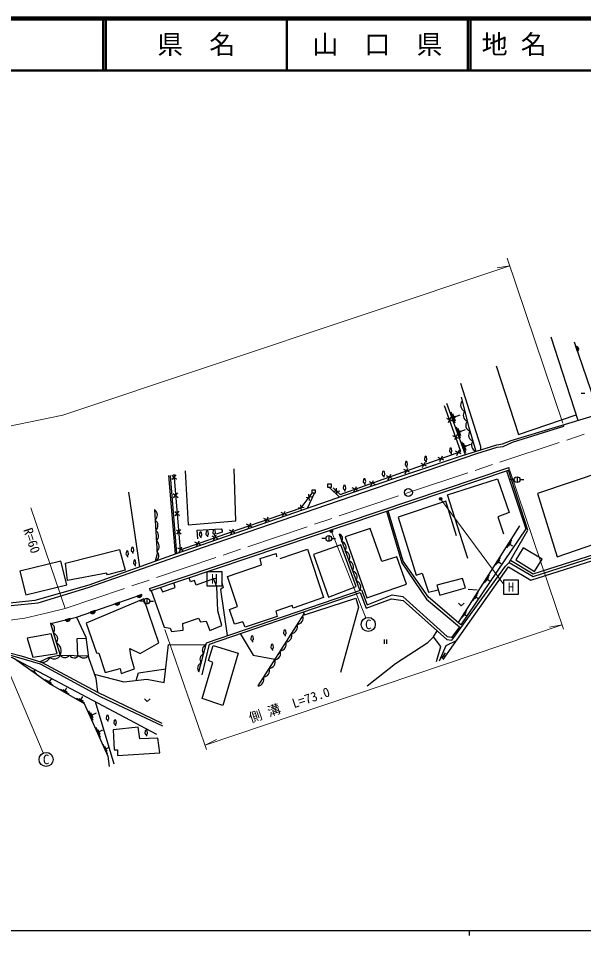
# Model space of a CAD drawing. Units: millimetres at full size, sheet at 1:1000; details may follow other scales. Extents: x 40000 to 680000, y 20000 to 380000.
# Drawn here: x 281490 to 389965, y 204000 to 380000 of the extents above; entities that cross this region are included whole.
import ezdxf
from ezdxf.enums import TextEntityAlignment as Align

# ---------------------------------------------------------------- set-up
doc = ezdxf.new("R2010")
doc.units = ezdxf.units.MM
doc.header["$LTSCALE"] = 1000
doc.linetypes.add('CHAIN', pattern=[18.5, 12, -1.5, 3.5, -1.5])
for name, color, linetype, lineweight in [('M-BGD', 7, 'Continuous', 25), ('M-BGD-EXST', 7, 'Continuous', 25), ('M-BMK', 2, 'CHAIN', 13), ('M-BMK-SRVR', 3, 'Continuous', 25), ('M-STR-HTXT', 7, 'Continuous', 13), ('M-TTL', 2, 'Continuous', 140), ('M-TTL-BAND', 7, 'Continuous', 25), ('M-TTL-LINE', 7, 'Continuous', 50)]:
    doc.layers.add(name, color=color, linetype=linetype, lineweight=lineweight)
doc.layers.add('M-TTL-TXT', color=7, linetype='Continuous')
doc.styles.add('ＭＳ ゴシック', font='')
doc.styles.get('ＭＳ ゴシック').set_extended_font_data('MS Gothic')

msp = doc.modelspace()

# ---------------------------------------------------------------- hatches: boundary and pattern name
at = {"layer": 'M-BGD'}
for points in [[(388772, 316089, 0.82183), (388448, 317025)], [(305194, 269478, -0.82183), (304258, 269153)], [(300938, 268000, -0.82183), (300002, 267675)], [(296215, 266360, -0.82183), (295279, 266035)], [(291460, 264829, -0.82183), (290497, 264592)]]:
    msp.add_hatch(color=256, dxfattribs=at).paths.add_polyline_path(points)
at = {"layer": 'M-BGD-EXST'}
for points in [[(362743, 287940, -1), (362304, 287700, -0.41421), (362404, 288040, -0.41421)], [(341776, 281691, -1), (341337, 281452, -0.41421), (341437, 281791, -0.41421)]]:
    msp.add_hatch(color=256, dxfattribs=at).paths.add_polyline_path(points)

# ---------------------------------------------------------------- linework, layer by layer
at = {"layer": 'M-BGD'}
for p, q in [((383696, 318868), (388864, 302884)), ((388129, 317950), (392907, 304104)), ((388772, 316089), (388448, 317025)), ((390222, 308024), (389472, 308024)), ((363632, 306165), (367228, 296299)), ((364780, 302692), (363707, 303204)), ((364505, 303484), (363990, 302404)), ((364471, 304475), (365242, 302361)), ((364797, 304194), (365311, 302785)), ((365191, 303726), (365311, 303397)), ((365251, 303562), (366238, 303921)), ((365499, 301656), (366269, 299542)), ((365825, 301376), (366338, 299967)), ((366279, 300743), (367265, 301103)), ((365950, 299394), (364877, 299905)), ((365675, 300185), (365160, 299105)), ((366219, 300908), (366339, 300579)), ((366526, 298838), (367297, 296724)), ((366852, 298557), (367366, 297148)), ((367246, 298089), (367366, 297760)), ((367306, 297925), (368293, 298284)), ((359468, 295845), (359402, 295445)), ((359890, 295445), (359823, 295845)), ((363132, 295251), (362052, 295764)), ((362341, 294974), (362851, 296049)), ((364278, 297399), (364212, 296998)), ((364700, 296998), (364633, 297399)), ((366430, 296424), (365349, 296938)), ((365638, 296148), (366149, 297222)), ((355761, 294840), (355695, 294439)), ((356183, 294439), (356116, 294840)), ((359835, 294077), (358754, 294591)), ((359044, 293801), (359554, 294875)), ((306658, 270593), (375620, 293812)), ((306801, 270167), (375764, 293385)), ((310297, 292256), (311565, 277248)), ((310596, 292281), (311857, 277350)), ((310925, 292339), (311835, 291573)), ((310992, 291504), (311762, 292419)), ((351365, 292978), (351298, 292578)), ((351787, 292578), (351720, 292978)), ((353240, 291730), (352160, 292243)), ((352449, 291454), (352959, 292528)), ((356537, 292904), (355457, 293417)), ((355746, 292627), (356256, 293702)), ((375764, 293385), (375620, 293812)), ((347714, 291526), (347647, 291125)), ((348136, 291125), (348069, 291526)), ((349943, 290557), (348862, 291070)), ((349151, 290280), (349662, 291354)), ((376639, 291489), (375889, 291489)), ((377189, 292039), (377189, 290939)), ((377739, 291489), (378489, 291489)), ((302626, 289093), (304732, 274788)), ((311225, 288852), (312135, 288086)), ((311292, 288016), (312062, 288931)), ((336952, 286013), (338293, 288870)), ((337365, 287515), (337201, 288693)), ((341207, 289991), (343141, 288150)), ((341877, 289910), (343247, 288621)), ((343180, 289270), (341985, 289222)), ((342609, 288657), (342560, 289846)), ((343914, 290260), (343847, 289859)), ((344336, 289859), (344269, 290260)), ((346645, 289383), (345565, 289896)), ((345854, 289107), (346364, 290181)), ((337874, 288181), (336690, 288016)), ((311525, 285365), (312435, 284599)), ((311592, 284529), (312362, 285444)), ((332990, 284669), (331915, 285194)), ((332195, 284401), (332718, 285470)), ((336347, 286160), (335163, 285995)), ((335838, 285494), (335674, 286672)), ((329679, 283532), (328605, 284058)), ((328885, 283265), (329407, 284333)), ((311825, 281878), (312734, 281112)), ((311892, 281042), (312662, 281957)), ((318873, 281750), (318806, 281350)), ((319295, 281350), (319228, 281750)), ((323062, 281256), (321985, 281777)), ((322268, 280985), (322786, 282056)), ((326369, 282396), (325294, 282921)), ((325574, 282128), (326097, 283197)), ((377672, 282642), (365866, 264085)), ((316285, 281326), (316218, 280925)), ((316707, 280925), (316640, 281326)), ((317542, 281510), (317475, 281110)), ((317964, 281110), (317897, 281510)), ((319756, 280105), (318679, 280626)), ((318963, 279834), (319481, 280905)), ((340493, 280210), (339743, 280210)), ((341043, 280760), (341043, 279660)), ((341593, 280210), (342343, 280210)), ((343021, 281008), (346987, 270254)), ((376118, 279957), (375152, 278438)), ((303222, 278367), (303156, 277967)), ((303644, 277967), (303578, 278367)), ((313145, 277803), (312069, 278324)), ((312352, 277532), (312870, 278603)), ((316451, 278954), (315374, 279475)), ((315658, 278683), (316175, 279754)), ((375986, 279508), (375503, 278748)), ((375745, 279128), (376293, 278779)), ((302214, 277652), (302147, 277252)), ((302635, 277252), (302569, 277652)), ((373971, 276582), (373005, 275063)), ((303644, 275929), (303578, 275528)), ((304066, 275528), (304000, 275929)), ((373839, 276133), (373356, 275373)), ((373598, 275753), (374146, 275404)), ((371824, 273207), (370858, 271688)), ((371692, 272758), (371209, 271998)), ((371450, 272378), (371999, 272029)), ((305194, 269478), (304258, 269153)), ((306658, 270593), (306801, 270167)), ((367787, 270465), (369560, 270349)), ((369652, 269848), (368685, 268330)), ((369494, 269415), (369011, 268656)), ((300938, 268000), (300002, 267675)), ((305570, 268191), (304820, 268191)), ((306120, 268741), (306120, 267641)), ((306670, 268191), (307420, 268191)), ((369253, 269035), (369675, 268767)), ((296215, 266360), (295279, 266035)), ((367504, 266473), (366538, 264955)), ((367347, 266040), (366864, 265281)), ((291460, 264829), (290497, 264592)), ((336297, 265751), (327443, 251904)), ((367106, 265660), (367528, 265392)), ((332454, 262489), (332387, 262089)), ((332876, 262089), (332809, 262489)), ((326189, 261352), (326123, 260951)), ((326611, 260951), (326545, 261352)), ((351654, 260797), (351654, 260014)), ((352121, 260797), (352121, 260014)), ((316142, 254616), (317580, 260214)), ((330004, 259763), (329937, 259363)), ((330426, 259363), (330359, 259763)), ((289513, 257832), (294908, 257701)), ((362728, 257145), (363450, 258280)), ((363286, 257621), (363104, 257737)), ((283998, 254928), (284973, 254228)), ((284283, 254810), (284770, 254460)), ((284526, 254635), (284731, 254920)), ((286644, 253127), (288106, 252077)), ((287097, 252986), (287828, 252461)), ((287463, 252724), (287900, 253333)), ((289600, 251292), (291168, 250408)), ((290066, 251202), (290849, 250760)), ((290457, 250981), (290826, 251634)), ((292648, 249573), (294216, 248689)), ((293114, 249483), (293898, 249040)), ((293506, 249261), (293874, 249915)), ((296226, 248953), (299816, 236951)), ((294957, 247186), (295787, 245322)), ((295347, 246801), (295762, 245870)), ((295555, 246335), (296468, 246742)), ((298425, 246129), (298358, 245729)), ((298847, 245729), (298780, 246129)), ((299872, 245252), (299805, 244851)), ((300294, 244851), (300227, 245252)), ((296354, 243976), (297184, 242113)), ((296717, 243580), (297132, 242648)), ((296924, 243114), (297701, 243460)), ((305855, 243282), (305788, 242881)), ((306277, 242881), (306210, 243282)), ((297733, 240759), (298563, 238896)), ((298050, 240342), (298465, 239410)), ((298257, 239876), (298805, 240120))]:
    msp.add_line(p, q, dxfattribs=at)
for points in [[(373165, 313340), (377441, 300161), (388518, 303953)], [(366303, 309987), (370179, 297930), (370194, 297221)], [(366449, 307341), (367925, 301482), (369262, 296931)], [(343247, 288621), (366406, 296863), (363281, 305674)], [(265516, 270103), (265792, 267091), (271785, 267099), (275506, 267387), (284703, 268363), (295054, 271303), (311637, 277274), (347658, 289709), (366555, 296090), (373291, 298183), (374408, 298333), (376053, 299017), (393060, 304150)], [(245681, 285467), (265156, 270223), (265416, 266631), (271013, 266635), (274860, 266854), (285301, 267870), (294868, 270782), (316991, 278556), (340682, 286675), (369480, 296488), (373370, 297744), (374520, 297883), (376307, 298670), (386145, 301783), (386068, 302039)], [(364456, 296710), (364456, 296505), (364657, 296505)], [(355939, 294151), (355939, 293946), (356140, 293946)], [(359646, 295156), (359646, 294951), (359847, 294951)], [(311326, 292533), (312572, 278050), (323878, 281986), (335744, 286060), (337867, 288870)], [(313506, 293175), (314074, 282804), (323252, 283592), (322874, 293585)], [(317580, 260214), (347339, 270374), (348448, 267487), (353231, 269365), (355288, 269083), (363748, 261390), (365080, 261207), (374947, 274890), (375682, 275592), (379268, 281791), (375551, 293313)], [(351543, 292289), (351543, 292084), (351744, 292084)], [(375140, 293175), (378863, 282055), (366427, 263609), (360170, 268920), (355346, 275853), (352443, 285533)], [(347892, 290837), (347892, 290632), (348093, 290632)], [(367722, 276359), (363824, 288552), (373440, 291633), (375651, 285209), (373517, 284345), (374609, 281069)], [(344092, 289571), (344092, 289366), (344293, 289366)], [(365541, 280718), (363520, 287342), (354402, 284264), (357803, 273183), (358986, 273528), (360221, 269924), (362032, 270377)], [(307606, 285740), (308106, 277265), (307752, 275875)], [(352116, 285423), (355071, 275518), (359805, 268580), (366113, 263272), (364655, 261265)], [(315918, 280132), (315823, 281809), (320434, 282030), (320622, 281707), (320606, 281384), (319437, 281013)], [(375682, 275592), (380253, 272925), (408605, 281987)], [(375951, 276056), (380268, 273448), (408532, 282428)], [(316463, 280637), (316463, 280431), (316664, 280431)], [(317720, 280821), (317720, 280616), (317921, 280616)], [(319051, 281061), (319051, 280856), (319252, 280856)], [(331732, 276378), (336989, 278145), (340048, 268880), (334217, 266850), (334026, 267327), (330896, 266277), (331135, 265250), (324994, 263172), (324563, 264223), (322939, 263769), (321983, 266587), (323512, 267160), (321624, 272915), (328172, 275136), (327909, 276354), (330968, 277333), (331027, 276668)], [(302391, 276963), (302391, 276758), (302592, 276758)], [(303400, 277678), (303400, 277473), (303601, 277473)], [(363011, 256975), (375529, 274779), (379810, 272209), (394365, 276817), (392958, 267517)], [(303822, 275240), (303822, 275035), (304023, 275035)], [(307005, 270235), (309468, 263178), (310612, 262991), (310869, 262338), (313087, 262594), (313041, 263901), (316076, 264905), (316427, 264228), (317548, 264368), (318248, 262548), (320537, 263528), (319743, 266305), (319597, 270999), (318947, 272483), (315641, 271243), (315275, 272148), (314519, 271894), (314255, 272676)], [(308765, 270828), (309132, 269942), (311587, 270818), (311296, 271680)], [(320461, 271939), (320794, 270821), (320270, 270416), (321540, 261566)], [(287736, 263914), (292644, 265120), (305194, 269478)], [(316785, 254016), (318139, 259934), (347059, 269847), (348223, 266842), (353086, 268630), (355351, 268300), (363723, 260819), (364649, 260724), (365080, 261207)], [(336154, 266109), (336368, 265576), (346240, 268723), (346764, 267045), (343324, 254490)], [(365961, 267783), (366491, 267253), (367022, 267783)], [(292644, 265120), (294436, 261297), (294950, 257382), (296331, 253376), (296656, 250734)], [(258203, 262875), (259773, 262967), (276581, 262046), (278039, 258734), (282034, 257688), (285955, 256459), (296656, 250734), (309052, 244764)], [(287736, 263914), (287659, 263895), (289513, 257832), (287262, 257309), (285608, 256568)], [(348411, 251943), (353835, 256249), (360035, 260272), (361171, 261348), (361872, 262472)], [(292930, 257749), (292787, 261008), (294461, 261102)], [(324076, 261969), (326581, 257842), (330722, 257032)], [(326367, 260663), (326367, 260457), (326568, 260457)], [(332632, 261800), (332632, 261595), (332833, 261595)], [(361753, 256606), (362578, 259474), (361171, 261348)], [(362306, 256747), (363601, 259659), (365579, 260628)], [(296047, 254198), (301719, 252705), (306122, 253207), (309454, 252586), (310322, 259872), (317466, 259772)], [(330181, 259074), (330181, 258869), (330382, 258869)], [(309213, 244195), (297383, 249735), (285733, 256061), (278071, 258341), (274140, 248809), (271488, 243990), (268281, 239749)], [(279486, 257464), (280320, 257399), (308029, 242686)], [(280774, 257157), (287647, 252222), (294121, 248570), (298642, 238424), (298915, 236426)], [(304067, 252973), (304523, 254443), (309762, 255169)], [(305702, 249426), (306232, 248896), (306762, 249426)], [(298603, 245440), (298603, 245235), (298804, 245235)], [(300050, 244563), (300050, 244357), (300251, 244357)], [(306033, 242593), (306033, 242388), (306234, 242388)]]:
    msp.add_lwpolyline(points, dxfattribs=at)
for points in [[(381139, 288859), (384855, 276673), (397463, 281020), (393810, 293112)], [(340899, 290689), (341514, 290689), (341514, 289991), (340899, 289991)], [(337867, 289567), (338437, 289567), (338437, 288870), (337867, 288870)], [(344233, 280511), (348350, 268827), (355950, 271407), (354148, 276665), (351249, 275813), (348983, 282094)], [(290549, 275459), (300896, 278111), (301966, 274123), (298591, 273237), (298428, 273568), (290899, 272129)], [(343376, 278969), (338135, 277102), (340998, 268929), (346313, 270966)], [(376959, 276095), (380516, 273877), (382007, 276213), (378342, 278413)], [(281784, 273913), (282935, 269385), (290774, 271313), (289649, 275853)], [(366726, 272532), (361768, 271271), (362349, 269306), (367296, 270728)], [(305552, 268647), (294528, 263971), (296456, 258233), (296920, 258187), (298174, 254521), (301022, 255279), (301223, 254274), (303777, 255171), (303111, 257444), (302879, 259068), (304860, 258156), (308436, 260167)], [(284280, 257426), (288920, 258135), (287782, 261931), (283215, 261104)], [(318005, 256805), (318901, 259702), (323645, 258175), (320726, 248184), (316757, 249488), (318821, 256416)], [(299671, 243500), (299886, 239653), (300527, 239668), (300541, 238592), (308633, 239086), (308270, 241893), (304777, 241762), (304471, 243973)]]:
    msp.add_lwpolyline(points, close=True, dxfattribs=at)
for centre in [(377189, 291489), (341043, 280210), (306120, 268191)]:
    msp.add_circle(centre, 550, dxfattribs=at)
for centre, radius, start, end in [((388517, 316525), 505, 300.21029, 97.86848), ((367612, 305793), 1250, 141.01122, 247.27142), ((368101, 303854), 1250, 141.01122, 247.27142), ((368566, 301920), 1228, 140.50418, 249.43314), ((369136, 300021), 1250, 143.2389, 249.49911), ((364456, 297369), 180, 90, 170.53876), ((364456, 297369), 180, 9.46124, 90), ((369700, 298102), 1250, 143.2389, 249.49911), ((359646, 295816), 180, 90, 170.53876), ((359646, 295816), 180, 9.46124, 90), ((364456, 296958), 248, 170.53867, 270), ((364456, 296958), 248, 270, 9.46133), ((355939, 294399), 248, 170.53867, 270), ((355939, 294810), 180, 90, 170.53876), ((355939, 294810), 180, 9.46124, 90), ((355939, 294399), 248, 270, 9.46133), ((359646, 295404), 248, 170.53867, 270), ((359646, 295404), 248, 270, 9.46133), ((351543, 292537), 248, 170.53867, 270), ((351543, 292949), 180, 90, 170.53876), ((351543, 292949), 180, 9.46124, 90), ((351543, 292537), 248, 270, 9.46133), ((344092, 290230), 180, 90, 170.53876), ((344092, 290230), 180, 9.46124, 90), ((347892, 291085), 248, 170.53867, 270), ((347892, 291496), 180, 90, 170.53876), ((347892, 291496), 180, 9.46124, 90), ((347892, 291085), 248, 270, 9.46133), ((344092, 289819), 248, 170.53867, 270), ((344092, 289819), 248, 270, 9.46133), ((306916, 284697), 1250, 310.24676, 56.50696), ((307034, 282701), 1250, 310.24676, 56.50696), ((307152, 280704), 1250, 310.24676, 56.50696), ((317720, 281481), 180, 90, 170.53876), ((317720, 281481), 180, 9.46124, 90), ((319051, 281721), 180, 90, 170.53876), ((319051, 281721), 180, 9.46124, 90), ((316463, 280884), 248, 170.53867, 270), ((316463, 281296), 180, 90, 170.53876), ((316463, 281296), 180, 9.46124, 90), ((316463, 280884), 248, 270, 9.46133), ((317720, 281069), 248, 170.53867, 270), ((317720, 281069), 248, 270, 9.46133), ((319051, 281309), 248, 170.53867, 270), ((319051, 281309), 248, 270, 9.46133), ((342862, 280170), 853, 321.22325, 79.26585), ((303400, 278338), 180, 90, 170.53876), ((303400, 278338), 180, 9.46124, 90), ((307270, 278708), 1250, 310.24676, 56.50696), ((343169, 278438), 1250, 327.11445, 73.37465), ((302391, 277211), 248, 170.53867, 270), ((302391, 277623), 180, 90, 170.53876), ((302391, 277623), 180, 9.46124, 90), ((302391, 277211), 248, 270, 9.46133), ((303400, 277926), 248, 170.53867, 270), ((303400, 277926), 248, 270, 9.46133), ((307380, 276905), 1099, 289.7087, 50.58482), ((343861, 276562), 1250, 327.11445, 73.37465), ((303822, 275488), 248, 170.53867, 270), ((303822, 275899), 180, 90, 170.53876), ((303822, 275899), 180, 9.46124, 90), ((303822, 275488), 248, 270, 9.46133), ((344553, 274686), 1250, 327.11445, 73.37465), ((345245, 272809), 1250, 327.11445, 73.37465), ((345937, 270933), 1250, 327.11445, 73.37465), ((304694, 269408), 505, 210.32197, 7.98016), ((300438, 267930), 505, 210.32197, 7.98016), ((295715, 266290), 505, 210.32197, 7.98016), ((290955, 264805), 505, 204.97314, 2.63133), ((334892, 264945), 1250, 274.27343, 20.53364), ((287211, 262795), 1250, 323.87514, 70.13534), ((332632, 262460), 180, 90, 170.53876), ((332632, 262460), 180, 9.46124, 90), ((333814, 263260), 1250, 274.27343, 20.53364), ((287796, 260883), 1250, 323.87514, 70.13534), ((326367, 260910), 248, 170.53867, 270), ((326367, 261322), 180, 90, 170.53876), ((326367, 261322), 180, 9.46124, 90), ((326367, 260910), 248, 270, 9.46133), ((332632, 262048), 248, 170.53867, 270), ((332632, 262048), 248, 270, 9.46133), ((332737, 261575), 1250, 274.27343, 20.53364), ((288041, 258647), 1683, 331.03789, 62.97259), ((317869, 258763), 1087, 111.72157, 219.48084), ((330181, 259322), 248, 170.53867, 270), ((330181, 259734), 180, 90, 170.53876), ((330181, 259734), 180, 9.46124, 90), ((330181, 259322), 248, 270, 9.46133), ((331659, 259890), 1250, 274.27343, 20.53364), ((286162, 257995), 1532, 248.76224, 336.29397), ((288369, 258336), 1250, 229.93978, 336.19999), ((290423, 258480), 1117, 215.45876, 321.76137), ((292197, 258364), 1065, 212.67529, 324.54484), ((294005, 258497), 1204, 218.62899, 318.59114), ((317456, 257042), 1115, 112.4711, 218.73131), ((330582, 258205), 1250, 274.27343, 20.53364), ((317012, 255314), 1115, 112.4711, 218.73131), ((328427, 254835), 1250, 274.27343, 20.53364), ((329504, 256520), 1250, 274.27343, 20.53364), ((327350, 253150), 1250, 274.27343, 20.53364), ((298603, 245688), 248, 170.53867, 270), ((298603, 246100), 180, 90, 170.53876), ((298603, 246100), 180, 9.46124, 90), ((298603, 245688), 248, 270, 9.46133), ((300050, 244810), 248, 170.53867, 270), ((300050, 245222), 180, 90, 170.53876), ((300050, 245222), 180, 9.46124, 90), ((300050, 244810), 248, 270, 9.46133), ((306033, 242841), 248, 170.53867, 270), ((306033, 243252), 180, 90, 170.53876), ((306033, 243252), 180, 9.46124, 90), ((306033, 242841), 248, 270, 9.46133)]:
    msp.add_arc(centre, radius, start, end, dxfattribs=at)
at = {"layer": 'M-BGD-EXST'}
for points in [[(317706, 273884), (320518, 273884), (320518, 271072), (317706, 271072)], [(374616, 272299), (377429, 272299), (377429, 269486), (374616, 269486)]]:
    msp.add_lwpolyline(points, close=True, dxfattribs=at)
for centre, radius in [((362523, 287820), 250), ((341557, 281572), 250), ((348639, 263721), 1350), ((286815, 237814), 1350)]:
    msp.add_circle(centre, radius, dxfattribs=at)
at = {"layer": 'M-BMK'}
msp.add_lwpolyline([(64017, 301656), (99008, 294961), (161794, 279089), (189480, 272252), (193793, 271267), (199952, 270137), (204903, 269319), (210711, 268657), (215038, 268189), (245607, 265742), (253218, 265214), (260476, 264963), (271075, 264258), (277908, 264298), (282766, 264929), (287071, 265916), (290468, 266785), (356341, 289028), (445883, 318716)], dxfattribs=at)
at = {"layer": 'M-BMK-SRVR'}
msp.add_circle((356341, 289028), 750, dxfattribs=at)
at = {"layer": 'M-STR-HTXT'}
for p, q in [((385965, 302344), (375298, 333981)), ((373367, 332103), (375783, 332541)), ((386106, 262801), (375819, 293223)), ((362523, 287820), (374616, 271396)), ((283856, 286093), (290468, 266785)), ((341557, 281572), (348141, 264976)), ((309569, 262760), (317587, 239748)), ((317315, 240528), (385834, 263605)), ((383419, 263163), (385834, 263605)), ((276479, 262052), (286285, 239056)), ((317315, 240528), (319515, 241619))]:
    msp.add_line(p, q, dxfattribs=at)
msp.add_lwpolyline([(70090, 334976), (227261, 300789), (239014, 299382), (249326, 298889), (257550, 298979), (266113, 299561), (275080, 300771), (290048, 303833), (375783, 332541)], dxfattribs=at)
at = {"layer": 'M-TTL'}
msp.add_line((680000, 380000), (40000, 380000), dxfattribs=at)
at = {"layer": 'M-TTL-BAND'}
for p, q in [((40000, 205000), (579000, 205000)), ((368000, 205000), (368000, 204000))]:
    msp.add_line(p, q, dxfattribs=at)
at = {"layer": 'M-TTL-LINE'}
for p, q in [((297750, 380000), (297750, 370000)), ((298250, 380000), (298250, 370000)), ((333000, 380000), (333000, 370000)), ((367750, 380000), (367750, 370000)), ((368250, 380000), (368250, 370000)), ((40000, 370000), (680000, 370000))]:
    msp.add_line(p, q, dxfattribs=at)

# ---------------------------------------------------------------- texts
at = {"layer": 'M-BGD-EXST', "style": 'ＭＳ ゴシック'}
for s, p in [('H', (319112, 272478)), ('H', (376022, 270892)), ('C', (348639, 263721)), ('C', (286815, 237814))]:
    msp.add_text(s, height=1833, dxfattribs=at).set_placement(p, align=Align.MIDDLE_CENTER)
at = {"layer": 'M-STR-HTXT', "style": 'ＭＳ ゴシック'}
for s, rotation, p in [('R=60', 288.904, (282682, 279330)), ('側 溝  L=73.0', 18.613, (333946, 246891))]:
    msp.add_text(s, height=1833, rotation=rotation, dxfattribs=at).set_placement(p, align=Align.BOTTOM_CENTER)
at = {"layer": 'M-TTL-TXT', "style": 'ＭＳ ゴシック'}
for s, p in [('県\u3000名', (315625, 375000)), ('山\u3000口\u3000県', (350375, 375000))]:
    msp.add_text(s, height=3666, dxfattribs=at).set_placement(p, align=Align.MIDDLE_CENTER)
msp.add_text('地 名', height=3666, dxfattribs=at).set_placement((370380, 375000), align=Align.MIDDLE_LEFT)

doc.saveas('drawing.dxf')
